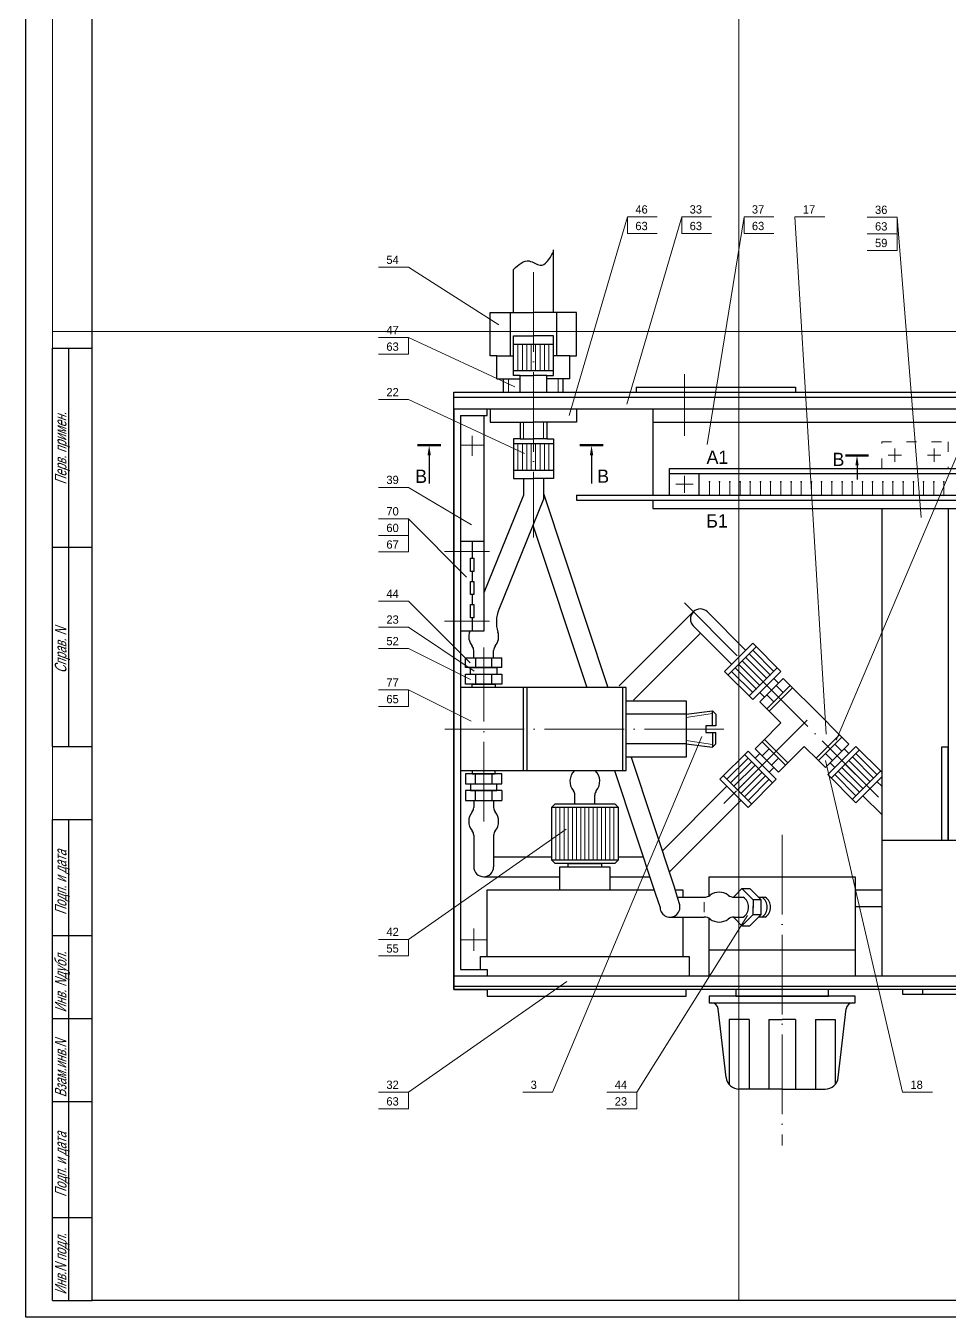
# Model space of a CAD drawing. Extents: x 981 to 3033, y 74 to 913.
# Drawn here: x 981.4 to 1259.8, y 318.6 to 707.7 of the extents above; entities that cross this region are included whole.
import ezdxf
from ezdxf.enums import TextEntityAlignment as Align

# ---------------------------------------------------------------- set-up
doc = ezdxf.new("R2010")
doc.units = 0
doc.header["$MEASUREMENT"] = 0
doc.linetypes.add('ACAD_ISO03W100', pattern=[30, 12, -18])
doc.linetypes.add('ACAD_ISO04W100', pattern=[30, 24, -3, 0, -3])
doc.layers.get('0').update_dxf_attribs({"linetype": 'CONTINUOUS'})
for name, color, linetype, lineweight in [('CENTR', 1, 'ACAD_ISO04W100', 15), ('POZICIYA', 6, 'CONTINUOUS', 18), ('TOLST', 2, 'CONTINUOUS', 80), ('Tonk', 4, 'CONTINUOUS', 20)]:
    doc.layers.add(name, color=color, linetype=linetype, lineweight=lineweight)
doc.layers.add('DIMENSION', color=10, linetype='CONTINUOUS')
doc.layers.add('LAYER0VIEW0', color=7, linetype='CONTINUOUS')
doc.layers.add('Print', color=3, linetype='CONTINUOUS', lineweight=5, plot=False)

msp = doc.modelspace()

# ---------------------------------------------------------------- linework, layer by layer
at = {"color": 7}
for p, q in [((1140.48746, 621.29275), (1140.48746, 640.22096)), ((1128.48746, 621.29275), (1128.48746, 634.29275)), ((1121.48746, 621.29275), (1134.48746, 621.29275)), ((1121.48746, 608.29275), (1121.48746, 621.29275)), ((1127.48746, 621.29275), (1127.48746, 608.29275)), ((1147.48746, 621.29275), (1134.48746, 621.29275)), ((1141.48746, 621.29275), (1141.48746, 608.29275)), ((1147.48746, 608.29275), (1147.48746, 621.29275)), ((1128.48746, 602.29275), (1128.48746, 614.29275)), ((1128.48746, 614.29275), (1134.48746, 614.29275)), ((1128.48746, 611.79275), (1140.48746, 611.79275)), ((1140.48746, 614.29275), (1134.48746, 614.29275)), ((1140.48746, 602.29275), (1140.48746, 614.29275)), ((1123.48746, 608.29275), (1121.48746, 608.29275)), ((1123.48746, 601.29275), (1123.48746, 608.29275)), ((1123.48746, 608.29275), (1128.48746, 608.29275)), ((1145.48746, 608.29275), (1140.48746, 608.29275)), ((1145.48746, 601.29275), (1145.48746, 608.29275)), ((1145.48746, 608.29275), (1147.48746, 608.29275)), ((1128.48746, 603.79275), (1140.48746, 603.79275)), ((1123.48746, 601.29275), (1130.48746, 601.29275)), ((1125.48746, 597.29275), (1125.48746, 601.29275)), ((1125.48746, 597.29275), (1125.48746, 601.29275)), ((1130.48746, 602.29275), (1128.48746, 602.29275)), ((1130.48746, 597.29275), (1130.48746, 602.29275)), ((1130.48746, 602.29275), (1134.48746, 602.29275)), ((1138.48746, 602.29275), (1134.48746, 602.29275)), ((1138.48746, 597.29275), (1138.48746, 602.29275)), ((1138.48746, 597.29275), (1138.48746, 602.29275)), ((1138.48746, 602.29275), (1140.48746, 602.29275)), ((1145.48746, 601.29275), (1138.48746, 601.29275)), ((1143.48746, 597.29275), (1143.48746, 601.29275)), ((1143.48746, 597.29275), (1143.48746, 601.29275)), ((1165.48746, 598.79275), (1165.48746, 597.29275)), ((1213.48746, 598.79275), (1213.48746, 597.29275)), ((1110.48746, 592.29275), (1110.48746, 417.29275)), ((1110.48746, 592.29275), (1357.48746, 592.29275)), ((1110.48746, 592.29275), (1120.48746, 592.29275)), ((1120.48746, 590.29275), (1120.48746, 592.29275)), ((1121.48746, 592.29275), (1121.48746, 588.29275)), ((1147.48746, 592.29275), (1147.48746, 588.29275)), ((1170.48746, 592.29275), (1170.48746, 566.29275)), ((1112.48746, 590.29275), (1112.48746, 423.29275)), ((1112.48746, 590.29275), (1120.48746, 590.29275)), ((1119.48746, 590.29275), (1119.48746, 525.29275)), ((1121.48746, 588.29275), (1134.48746, 588.29275)), ((1130.48746, 588.29275), (1130.48746, 583.29275)), ((1147.48746, 588.29275), (1134.48746, 588.29275)), ((1138.48746, 588.29275), (1138.48746, 583.29275)), ((1170.48746, 588.29275), (1270.48746, 588.29275)), ((1130.48746, 583.29275), (1128.48746, 583.29275)), ((1128.48746, 583.29275), (1128.48746, 571.29275)), ((1128.48746, 581.79275), (1140.48746, 581.79275)), ((1130.48746, 583.29275), (1134.48746, 583.29275)), ((1130.48746, 583.29275), (1134.48746, 583.29275)), ((1138.48746, 583.29275), (1134.48746, 583.29275)), ((1138.48746, 583.29275), (1134.48746, 583.29275)), ((1138.48746, 583.29275), (1140.48746, 583.29275)), ((1140.48746, 583.29275), (1140.48746, 571.29275)), ((1128.48746, 573.79275), (1140.48746, 573.79275)), ((1175.48746, 574.29275), (1276.48746, 574.29275)), ((1175.48746, 566.29275), (1175.48746, 574.29275)), ((1184.48746, 566.29275), (1184.48746, 572.79275)), ((1128.48746, 571.29275), (1134.48746, 571.29275)), ((1131.48746, 571.29275), (1131.48746, 566.26879)), ((1140.48746, 571.29275), (1134.48746, 571.29275)), ((1137.48746, 571.29275), (1137.48746, 565.09201)), ((1131.48746, 566.26879), (1119.48746, 536.85359)), ((1137.48746, 565.09201), (1124.02973, 531.8125)), ((1137.48746, 566.75463), (1156.93294, 508.29275)), ((1147.48746, 566.29275), (1147.48746, 564.79275)), ((1170.48746, 564.79275), (1170.48746, 562.29275)), ((1170.48746, 562.29275), (1282.48746, 562.29275)), ((1239.48746, 562.29275), (1239.48746, 421.29275)), ((1259.48746, 562.29275), (1259.48746, 462.29275)), ((1134.32143, 557.26276), (1150.60974, 508.29275)), ((1119.48746, 552.29275), (1112.48746, 552.29275)), ((1115.98746, 552.29275), (1115.98746, 547.29275)), ((1115.48746, 547.29275), (1116.48746, 547.29275)), ((1115.48746, 543.29275), (1115.48746, 547.29275)), ((1116.48746, 547.29275), (1116.48746, 543.29275)), ((1116.48746, 543.29275), (1115.48746, 543.29275)), ((1115.98746, 543.29275), (1115.98746, 540.29275)), ((1115.48746, 540.29275), (1116.48746, 540.29275)), ((1115.48746, 536.29275), (1115.48746, 540.29275)), ((1116.48746, 540.29275), (1116.48746, 536.29275)), ((1116.48746, 536.29275), (1115.48746, 536.29275)), ((1115.48746, 533.29275), (1116.48746, 533.29275)), ((1115.48746, 529.29275), (1115.48746, 533.29275)), ((1115.98746, 536.29275), (1115.98746, 533.29275)), ((1116.48746, 533.29275), (1116.48746, 529.29275)), ((1116.48746, 529.29275), (1115.48746, 529.29275)), ((1115.98746, 529.29275), (1115.98746, 525.29275)), ((1182.68897, 531.09123), (1160.36614, 508.7684)), ((1198.47527, 519.54758), (1186.93161, 531.09123)), ((1194.23262, 515.30494), (1182.68897, 526.84859)), ((1119.48746, 525.29275), (1112.48746, 525.29275)), ((1184.81029, 524.72727), (1164.60878, 504.52576)), ((1192.1113, 513.18362), (1200.59659, 521.6689)), ((1200.59659, 521.6689), (1209.08187, 513.18362)), ((1116.48746, 517.29275), (1116.48746, 519.47801)), ((1122.48746, 517.29275), (1122.48746, 519.47801)), ((1193.17196, 512.12296), (1201.65725, 520.60824)), ((1113.98746, 517.29275), (1124.98746, 517.29275)), ((1113.98746, 514.29275), (1113.98746, 517.29275)), ((1124.98746, 514.29275), (1113.98746, 514.29275)), ((1115.48746, 514.29275), (1123.48746, 514.29275)), ((1115.48746, 512.29275), (1115.48746, 514.29275)), ((1116.98746, 517.29275), (1116.98746, 514.29275)), ((1121.98746, 514.29275), (1121.98746, 517.29275)), ((1123.48746, 514.29275), (1123.48746, 512.29275)), ((1124.98746, 514.29275), (1124.98746, 517.29275)), ((1199.53593, 505.759), (1208.02121, 514.24428)), ((1113.98746, 509.29275), (1113.98746, 512.29275)), ((1113.98746, 512.29275), (1124.98746, 512.29275)), ((1116.98746, 512.29275), (1116.98746, 509.29275)), ((1121.98746, 509.29275), (1121.98746, 512.29275)), ((1124.98746, 512.29275), (1124.98746, 509.29275)), ((1200.59659, 504.69834), (1192.1113, 513.18362)), ((1209.08187, 513.18362), (1200.59659, 504.69834)), ((1202.71791, 506.81966), (1206.96055, 511.0623)), ((1202.71791, 503.99123), (1209.78897, 511.0623)), ((1206.96055, 511.0623), (1208.37476, 509.64809)), ((1209.78897, 511.0623), (1211.91029, 508.94098)), ((1162.48746, 508.29275), (1112.48746, 508.29275)), ((1124.98746, 509.29275), (1113.98746, 509.29275)), ((1115.98746, 509.29275), (1122.98746, 509.29275)), ((1115.98746, 508.29275), (1115.98746, 509.29275)), ((1122.98746, 509.29275), (1122.98746, 508.29275)), ((1131.48746, 483.29275), (1131.48746, 508.29275)), ((1132.48746, 508.29275), (1132.48746, 483.29275)), ((1161.48746, 483.29275), (1161.48746, 508.29275)), ((1162.48746, 483.29275), (1162.48746, 508.29275)), ((1204.13212, 505.40544), (1202.71791, 506.81966)), ((1204.83923, 501.86991), (1211.91029, 508.94098)), ((1206.96055, 503.99123), (1204.83923, 506.11255)), ((1205.54633, 501.1628), (1212.6174, 508.23387)), ((1209.78897, 506.81966), (1207.66765, 508.94098)), ((1211.91029, 508.94098), (1219.68847, 501.1628)), ((1162.48746, 504.29275), (1180.48746, 504.29275)), ((1180.48746, 504.29275), (1180.48746, 487.29275)), ((1204.83923, 501.86991), (1202.71791, 503.99123)), ((1180.48746, 500.29275), (1162.48746, 500.29275)), ((1180.48746, 500.29275), (1188.48746, 501.29275)), ((1188.48746, 501.29275), (1189.48746, 500.29275)), ((1188.48746, 496.79275), (1188.48746, 501.29275)), ((1189.48746, 500.29275), (1189.48746, 496.79275)), ((1209.08187, 497.62727), (1204.83923, 501.86991)), ((1219.68847, 501.1628), (1227.46664, 493.38463)), ((1186.48746, 496.79275), (1186.48746, 494.79275)), ((1189.48746, 496.79275), (1186.48746, 496.79275)), ((1186.48746, 494.79275), (1189.48746, 494.79275)), ((1188.48746, 494.79275), (1188.48746, 490.29275)), ((1189.48746, 491.29275), (1189.48746, 494.79275)), ((1203.42501, 491.97042), (1209.08187, 497.62727)), ((1180.48746, 491.29275), (1162.48746, 491.29275)), ((1180.48746, 491.29275), (1188.48746, 490.29275)), ((1188.48746, 490.29275), (1189.48746, 491.29275)), ((1201.30369, 489.8491), (1203.42501, 491.97042)), ((1210.49608, 484.89935), (1203.42501, 491.97042)), ((1210.49608, 484.89935), (1203.42501, 491.97042)), ((1211.20319, 485.60645), (1204.13212, 492.67752)), ((1216.15293, 490.5562), (1210.49608, 484.89935)), ((1220.39558, 486.31356), (1216.15293, 490.5562)), ((1219.68847, 487.02067), (1226.75954, 494.09174)), ((1220.39558, 486.31356), (1227.46664, 493.38463)), ((1227.46664, 493.38463), (1220.39558, 486.31356)), ((1222.5169, 484.19224), (1229.58796, 491.26331)), ((1231.70928, 490.5562), (1223.224, 482.07092)), ((1225.34532, 491.26331), (1227.46664, 489.14199)), ((1229.58796, 491.26331), (1227.46664, 493.38463)), ((1239.48746, 482.77803), (1231.70928, 490.5562)), ((1180.48746, 487.29275), (1162.48746, 487.29275)), ((1163.91793, 487.29275), (1176.91812, 448.2083)), ((1190.69709, 480.65671), (1199.18237, 489.14199)), ((1206.60699, 479.59605), (1198.12171, 488.08133)), ((1199.18237, 489.14199), (1207.66765, 480.65671)), ((1208.37476, 482.77803), (1201.30369, 489.8491)), ((1201.30369, 487.02067), (1202.71791, 488.43488)), ((1205.54633, 482.77803), (1201.30369, 487.02067)), ((1205.54633, 489.8491), (1203.42501, 487.72778)), ((1208.37476, 487.02067), (1206.25344, 484.89935)), ((1222.5169, 488.43488), (1224.63822, 486.31356)), ((1224.28466, 481.01026), (1232.76994, 489.49554)), ((1225.34532, 484.19224), (1229.58796, 488.43488)), ((1229.58796, 488.43488), (1228.17375, 489.8491)), ((1257.48746, 490.29275), (1257.48746, 462.29275)), ((1259.48746, 490.29275), (1257.48746, 490.29275)), ((1259.48746, 462.29275), (1259.48746, 490.29275)), ((1112.48746, 483.29275), (1162.48746, 483.29275)), ((1115.98746, 483.29275), (1115.98746, 482.29275)), ((1122.98746, 482.29275), (1122.98746, 483.29275)), ((1158.9252, 483.29275), (1171.20398, 446.37719)), ((1206.96055, 484.19224), (1205.54633, 482.77803)), ((1210.49608, 484.89935), (1208.37476, 482.77803)), ((1220.39558, 486.31356), (1222.5169, 484.19224)), ((1223.93111, 485.60645), (1225.34532, 484.19224)), ((1230.64862, 474.6463), (1239.13391, 483.13158)), ((1124.98746, 482.29275), (1113.98746, 482.29275)), ((1113.98746, 482.29275), (1113.98746, 479.29275)), ((1113.98746, 479.29275), (1124.98746, 479.29275)), ((1115.48746, 479.29275), (1115.48746, 477.29275)), ((1115.98746, 482.29275), (1122.98746, 482.29275)), ((1116.98746, 479.29275), (1116.98746, 482.29275)), ((1121.98746, 482.29275), (1121.98746, 479.29275)), ((1123.48746, 477.29275), (1123.48746, 479.29275)), ((1124.98746, 479.29275), (1124.98746, 482.29275)), ((1199.18237, 472.17143), (1190.69709, 480.65671)), ((1200.24303, 473.23209), (1191.75775, 481.71737)), ((1207.66765, 480.65671), (1199.18237, 472.17143)), ((1223.224, 482.07092), (1231.70928, 473.58564)), ((1231.70928, 473.58564), (1239.48746, 481.36381)), ((1238.07324, 479.9496), (1239.48746, 478.53539)), ((1124.98746, 477.29275), (1113.98746, 477.29275)), ((1113.98746, 477.29275), (1113.98746, 474.29275)), ((1115.48746, 477.29275), (1123.48746, 477.29275)), ((1116.98746, 474.29275), (1116.98746, 477.29275)), ((1121.98746, 477.29275), (1121.98746, 474.29275)), ((1124.98746, 477.29275), (1124.98746, 474.29275)), ((1146.98746, 473.29275), (1146.98746, 475.88369)), ((1152.98746, 473.29275), (1152.98746, 475.88369)), ((1192.81841, 478.53539), (1173.31723, 459.03421)), ((1233.8306, 475.70696), (1239.48746, 470.05011)), ((1113.98746, 474.29275), (1124.98746, 474.29275)), ((1116.48746, 474.29275), (1116.48746, 472.10749)), ((1122.48746, 474.29275), (1122.48746, 472.10749)), ((1139.98746, 472.29275), (1140.98746, 473.29275)), ((1139.98746, 472.29275), (1159.98746, 472.29275)), ((1139.98746, 456.29275), (1139.98746, 472.29275)), ((1140.98746, 473.29275), (1158.98746, 473.29275)), ((1159.98746, 472.29275), (1158.98746, 473.29275)), ((1159.98746, 472.29275), (1159.98746, 456.29275)), ((1197.06105, 474.29275), (1175.43513, 452.66683)), ((1116.48746, 463.80086), (1116.48746, 454.29275)), ((1122.48746, 463.80086), (1122.48746, 457.29275)), ((1239.48746, 462.29275), (1299.48746, 462.29275)), ((1122.48746, 457.29275), (1139.98746, 457.29275)), ((1122.48746, 457.29275), (1122.48746, 454.29275)), ((1159.98746, 456.29275), (1139.98746, 456.29275)), ((1139.98746, 456.29275), (1140.98746, 455.29275)), ((1158.98746, 455.29275), (1140.98746, 455.29275)), ((1144.98746, 455.29275), (1154.98746, 455.29275)), ((1144.98746, 454.29275), (1144.98746, 455.29275)), ((1154.98746, 455.29275), (1154.98746, 454.29275)), ((1158.98746, 455.29275), (1159.98746, 456.29275)), ((1159.98746, 457.29275), (1167.57327, 457.29275)), ((1142.48746, 454.29275), (1157.48746, 454.29275)), ((1142.48746, 447.29275), (1142.48746, 454.29275)), ((1157.48746, 454.29275), (1157.48746, 447.29275)), ((1119.48746, 451.29275), (1142.48746, 451.29275)), ((1157.48746, 451.29275), (1169.56898, 451.29275)), ((1176.91812, 448.2083), (1177.86667, 445.13233)), ((1187.48746, 451.29275), (1231.48746, 451.29275)), ((1187.48746, 445.53425), (1187.48746, 451.29275)), ((1197.35876, 447.73233), (1195.09602, 445.46959)), ((1197.35876, 447.73233), (1199.75876, 447.73233)), ((1197.35876, 447.73233), (1199.6215, 445.46959)), ((1199.75876, 447.73233), (1203.15287, 444.33821)), ((1231.48746, 451.29275), (1231.48746, 421.29275)), ((1120.48746, 427.29275), (1120.48746, 447.29275)), ((1120.48746, 447.29275), (1170.89945, 447.29275)), ((1171.20398, 446.37719), (1172.6624, 441.99252)), ((1177.20045, 447.29275), (1179.48746, 447.29275)), ((1177.86667, 445.13233), (1185.98746, 445.13233)), ((1177.86667, 445.13233), (1178.55861, 442.8885)), ((1179.48746, 447.29275), (1179.48746, 445.13233)), ((1195.09602, 445.46959), (1194.76688, 445.14045)), ((1194.98746, 445.13233), (1197.75125, 445.13233)), ((1199.6215, 445.46959), (1200.75287, 444.33821)), ((1203.15287, 444.33821), (1200.75287, 444.33821)), ((1200.75287, 444.33821), (1200.75287, 441.98112)), ((1202.35876, 445.13233), (1204.35521, 445.13233)), ((1203.15287, 439.92644), (1203.15287, 444.33821)), ((1231.48746, 447.29275), (1239.48746, 447.29275)), ((1199.6215, 438.79507), (1200.75287, 439.92644)), ((1199.75876, 436.53233), (1203.15287, 439.92644)), ((1200.75287, 439.92644), (1200.75287, 442.28353)), ((1200.75287, 439.92644), (1203.15287, 439.92644)), ((1231.48746, 442.29275), (1239.48746, 442.29275)), ((1175.34373, 439.13233), (1185.98746, 439.13233)), ((1179.48746, 439.13233), (1179.48746, 427.29275)), ((1187.48746, 421.29275), (1187.48746, 438.7304)), ((1195.09602, 438.79507), (1194.76688, 439.12421)), ((1194.98746, 439.13233), (1197.75125, 439.13233)), ((1197.35876, 436.53233), (1195.09602, 438.79507)), ((1197.35876, 436.53233), (1199.6215, 438.79507)), ((1197.35876, 436.53233), (1199.75876, 436.53233)), ((1204.35521, 439.13233), (1202.35876, 439.13233)), ((1187.48746, 429.29275), (1231.48746, 429.29275)), ((1118.48746, 427.29275), (1181.48746, 427.29275)), ((1118.48746, 423.29275), (1118.48746, 427.29275)), ((1181.48746, 427.29275), (1181.48746, 421.29275)), ((1357.48746, 421.29275), (1110.48746, 421.29275)), ((1112.48746, 423.29275), (1120.48746, 423.29275)), ((1120.48746, 423.29275), (1120.48746, 421.29275)), ((1110.48746, 418.29275), (1357.48746, 418.29275)), ((1110.48746, 417.29275), (1120.48746, 417.29275)), ((1120.48746, 417.29275), (1120.48746, 415.29275)), ((1180.48746, 415.29275), (1180.48746, 417.29275)), ((1195.48746, 417.29275), (1195.48746, 415.29275)), ((1223.48746, 415.29275), (1223.48746, 417.29275)), ((1245.89995, 415.79275), (1245.89995, 417.29275)), ((1251.89995, 415.79275), (1251.89995, 417.29275)), ((1120.48746, 415.29275), (1180.48746, 415.29275)), ((1231.48746, 415.29275), (1187.48746, 415.29275)), ((1187.48746, 415.29275), (1187.48746, 413.29275)), ((1187.48746, 413.29275), (1231.48746, 413.29275)), ((1187.48746, 413.29275), (1188.19363, 413.29275)), ((1187.48746, 413.29275), (1188.19363, 413.29275)), ((1195.48746, 415.29275), (1223.48746, 415.29275)), ((1230.78128, 413.29275), (1231.48746, 413.29275)), ((1231.48746, 413.29275), (1231.48746, 415.29275)), ((1293.89995, 415.79275), (1245.89995, 415.79275)), ((1192.57738, 390.83242), (1190.18035, 411.52291)), ((1226.39754, 390.83242), (1228.79457, 411.52291)), ((1199.48746, 408.29275), (1193.48746, 408.29275)), ((1193.48746, 408.29275), (1193.48746, 388.72061)), ((1199.48746, 408.29275), (1199.48746, 387.29275)), ((1205.48746, 408.29275), (1205.48746, 387.29275)), ((1205.48746, 408.29275), (1209.48746, 408.29275)), ((1213.48746, 408.29275), (1209.48746, 408.29275)), ((1213.48746, 408.29275), (1213.48746, 387.29275)), ((1219.48746, 408.29275), (1219.48746, 387.29275)), ((1219.48746, 408.29275), (1225.48746, 408.29275)), ((1225.48746, 408.29275), (1225.48746, 388.72061)), ((1209.48746, 387.29275), (1196.5508, 387.29275)), ((1209.48746, 387.29275), (1222.42411, 387.29275))]:
    msp.add_line(p, q, dxfattribs=at)
for p, q in [((1110.48746, 597.29275), (1357.48746, 597.29275)), ((1110.48746, 595.79275), (1357.48746, 595.79275)), ((1165.48746, 598.79275), (1213.48746, 598.79275)), ((1165.48746, 597.29275), (1213.48746, 597.29275)), ((1175.48746, 574.29275), (1276.48746, 574.29275)), ((1175.48746, 572.79275), (1276.48746, 572.79275)), ((1147.48746, 566.29275), (1317.48746, 566.29275)), ((1147.48746, 564.79275), (1317.48746, 564.79275))]:
    msp.add_line(p, q)
msp.add_lwpolyline([(1110.48746, 597.29275), (1357.48746, 597.29275), (1357.48746, 417.29275), (1110.48746, 417.29275)], close=True, dxfattribs=at)
for centre, radius, start, end in [((1133.30041, 528.06358), 10, 157.9823322, 197.6828704), ((1184.81029, 528.96991), 3, 45, 225), ((1119.48746, 523.63132), 4.5, 158.3333309, 219.7151372), ((1119.44549, 523.64647), 4.54199, 320.476056, 17.6828704), ((1114.48746, 519.47801), 2, 0, 39.7151372), ((1124.48746, 519.47801), 2, 140.2848628, 180), ((1149.98746, 480.03701), 4.5, 133.6559634, 219.7151372), ((1149.98746, 480.03701), 4.5, 320.2848628, 46.3440366), ((1144.98746, 475.88369), 2, 0, 39.7151372), ((1154.98746, 475.88369), 2, 140.2848628, 180), ((1114.48746, 472.10749), 2, 320.2848628, 0), ((1124.48746, 472.10749), 2, 180, 219.7151372), ((1119.48746, 467.95417), 4.5, 140.2848628, 219.7151372), ((1119.48746, 467.95417), 4.5, 320.2848628, 39.7151372), ((1114.48746, 463.80086), 2, 0, 39.7151372), ((1124.48746, 463.80086), 2, 140.2848628, 180), ((1119.48746, 454.29275), 3, 180, 0), ((1185.98746, 448.13233), 3, 270, 306.8698976), ((1190.48746, 442.13233), 4.5, 53.1301024, 126.8698976), ((1194.98746, 448.13233), 3, 233.1301024, 270), ((1195.78881, 442.13233), 3.58485, 303.1905437, 56.8094563), ((1201.39455, 442.13233), 3.58485, 303.1905437, 56.8094563), ((1202.39277, 442.13233), 3.58485, 303.1905437, 56.8094563), ((1175.65988, 442.11562), 3, 182.3517976, 19.3475336), ((1185.98746, 436.13233), 3, 53.1301024, 90), ((1190.48746, 442.13233), 4.5, 233.1301024, 306.8698976), ((1194.98746, 436.13233), 3, 90, 126.8698976), ((1188.19363, 411.29275), 2, 6.6083689, 90), ((1230.78128, 411.29275), 2, 90, 173.3916311), ((1196.5508, 391.29275), 4, 186.6083689, 270), ((1222.42411, 391.29275), 4, 270, 353.3916311)]:
    msp.add_arc(centre, radius, start, end, dxfattribs=at)
msp.add_spline([(1128.48746, 634.29275), (1133.22788, 636.83703), (1136.49768, 635.55347), (1140.48746, 639.54325)], degree=3, dxfattribs=at)
for p in [(1129.82079, 603.79275), (1131.15413, 603.79275), (1132.48746, 603.79275), (1133.82079, 603.79275), (1135.15413, 603.79275), (1136.48746, 603.79275), (1137.82079, 603.79275), (1139.15413, 603.79275), (1187.56153, 570.29275), (1190.63561, 570.29275), (1193.70968, 570.29275), (1196.78375, 570.29275), (1199.85783, 570.29275), (1202.9319, 570.29275), (1206.00598, 570.29275), (1209.08005, 570.29275), (1212.15413, 570.29275), (1215.2282, 570.29275), (1218.30227, 570.29275), (1221.37635, 570.29275), (1224.45042, 570.29275), (1227.5245, 570.29275), (1230.59857, 570.29275), (1233.67264, 570.29275), (1236.74672, 570.29275), (1239.82079, 570.29275), (1242.89487, 570.29275), (1245.96894, 570.29275), (1249.04301, 570.29275), (1252.11709, 570.29275), (1255.19116, 570.29275), (1258.26524, 570.29275)]:
    msp.add_point(p, dxfattribs=at)
at = {"layer": 'CENTR', "color": 7}
for p, q in [((1134.48746, 633.46924), (1134.48746, 553.4659)), ((1179.98746, 584.11611), (1179.98746, 602.74545)), ((1115.98746, 584.14229), (1115.98746, 578.09641)), ((1112.48746, 581.29275), (1119.48746, 581.29275)), ((1243.48746, 576.29275), (1243.48746, 580.29275)), ((1255.34055, 576.29275), (1255.34055, 580.29275)), ((1241.48746, 578.29275), (1245.48746, 578.29275)), ((1253.34055, 578.29275), (1257.34055, 578.29275)), ((1179.98746, 566.99724), (1179.98746, 572.0962)), ((1182.67339, 569.54275), (1177.39282, 569.54275)), ((1121.22384, 549.29275), (1107.61898, 549.29275)), ((1238.50641, 475.2738), (1179.98773, 533.79247)), ((1121.22384, 528.29275), (1107.61898, 528.29275)), ((1119.48746, 467.95417), (1119.48746, 520.40557)), ((1216.99786, 498.4722), (1191.90354, 473.37788)), ((1219.68847, 501.1628), (1227.46664, 493.38463)), ((1107.72938, 495.79275), (1192.71684, 495.79275)), ((1209.48746, 463.92046), (1209.48746, 370.32433)), ((1120.48746, 432.29275), (1112.48746, 432.29275)), ((1116.48746, 428.94462), (1116.48746, 435.67461))]:
    msp.add_line(p, q, dxfattribs=at)
at = {"layer": 'DIMENSION', "color": 7}
for p, q in [((1103.05075, 578.29275), (1103.05075, 569.82924)), ((1152.01147, 578.29275), (1152.01147, 569.82924)), ((1232.05075, 575.25707), (1232.05075, 571.02532))]:
    msp.add_line(p, q, dxfattribs=at)
for points in [[(1102.55075, 578.29275), (1103.55075, 578.29275), (1103.05075, 581.29275)], [(1151.51147, 578.29275), (1152.51147, 578.29275), (1152.01147, 581.29275)], [(1231.55075, 575.25707), (1232.55075, 575.25707), (1232.05075, 578.25707)]]:
    msp.add_solid(points, dxfattribs=at)
at = {"layer": 'LAYER0VIEW0', "color": 7}
for p, q in [((981.42538, 318.56877), (981.42538, 912.56877)), ((1001.42538, 323.56877), (1001.42538, 907.56877)), ((989.42538, 490.56877), (989.42538, 610.56877)), ((989.42538, 610.56877), (1001.42538, 610.56877)), ((994.42538, 490.56877), (994.42538, 610.56877)), ((989.42538, 550.56877), (1001.42538, 550.56877)), ((989.42538, 490.56877), (1001.42538, 490.56877)), ((989.42538, 323.56877), (989.42538, 468.56877)), ((989.42538, 468.56877), (1001.42538, 468.56877)), ((994.42538, 323.56877), (994.42538, 468.56877)), ((989.42538, 433.56877), (1001.42538, 433.56877)), ((989.42538, 408.56877), (1001.42538, 408.56877)), ((989.42538, 383.56877), (1001.42538, 383.56877)), ((989.42538, 348.56877), (1001.42538, 348.56877)), ((989.42538, 323.56877), (1001.42538, 323.56877)), ((1817.42538, 323.56877), (1001.42538, 323.56877)), ((1822.42538, 318.56877), (981.42538, 318.56877))]:
    msp.add_line(p, q, dxfattribs=at)
at = {"layer": 'POZICIYA', "color": 7}
for p, q in [((1145.24292, 590.2427), (1162.83958, 650.13357)), ((1162.6448, 593.74024), (1179.21384, 650.13357)), ((1162.83958, 650.13357), (1171.83958, 650.13357)), ((1162.83958, 650.13357), (1162.83958, 645.13357)), ((1179.21384, 650.13357), (1188.21384, 650.13357)), ((1179.21384, 650.13357), (1179.21384, 645.13357)), ((1186.89155, 581.57367), (1197.9791, 650.13357)), ((1197.9791, 650.13357), (1206.9791, 650.13357)), ((1197.9791, 650.13357), (1197.9791, 645.13357)), ((1222.72156, 494.2781), (1213.34007, 650.13357)), ((1213.34007, 650.13357), (1222.34007, 650.13357)), ((1225.81229, 492.4457), (1292.56725, 650.01818)), ((1244.10669, 650.01818), (1235.10669, 650.01818)), ((1251.37751, 559.57403), (1244.10669, 650.01818)), ((1244.10669, 650.01818), (1244.10669, 640.01818)), ((1162.83958, 645.13357), (1171.83958, 645.13357)), ((1179.21384, 645.13357), (1188.21384, 645.13357)), ((1197.9791, 645.13357), (1206.9791, 645.13357)), ((1244.10669, 645.01818), (1235.10669, 645.01818)), ((1244.10669, 640.01818), (1235.10669, 640.01818)), ((1096.76879, 634.93568), (1087.76879, 634.93568)), ((1124.04554, 617.58133), (1096.76879, 634.93568)), ((1096.76879, 613.78015), (1087.76879, 613.78015)), ((1128.84436, 598.92995), (1096.76879, 613.78015)), ((1096.76879, 613.78015), (1096.76879, 608.78015)), ((1096.76879, 608.78015), (1087.76879, 608.78015)), ((1096.76879, 595.06152), (1087.76879, 595.06152)), ((1131.75402, 578.86423), (1096.76879, 595.06152)), ((1096.76879, 568.62697), (1087.76879, 568.62697)), ((1115.82142, 557.35502), (1096.76879, 568.62697)), ((1096.76879, 559.15837), (1087.76879, 559.15837)), ((1114.34501, 541.58216), (1096.76879, 559.15837)), ((1096.76879, 559.15837), (1096.76879, 549.15837)), ((1096.76879, 554.15837), (1087.76879, 554.15837)), ((1096.76879, 549.15837), (1087.76879, 549.15837)), ((1096.76879, 534.32821), (1087.76879, 534.32821)), ((1115.38851, 515.7085), (1096.76879, 534.32821)), ((1096.76879, 526.53758), (1087.76879, 526.53758)), ((1116.65248, 513.21054), (1096.76879, 526.53758)), ((1096.76879, 520.04547), (1087.76879, 520.04547)), ((1115.53284, 510.72705), (1096.76879, 520.04547)), ((1096.76879, 507.56905), (1087.76879, 507.56905)), ((1115.66003, 498.18747), (1096.76879, 507.56905)), ((1096.76879, 507.56905), (1096.76879, 502.56905)), ((1096.76879, 502.56905), (1087.76879, 502.56905)), ((1185.23126, 493.59526), (1140.27169, 386.3519)), ((1222.52517, 486.34408), (1245.77899, 386.3519)), ((1144.33364, 465.61362), (1096.76879, 432.42043)), ((1199.02237, 439.65623), (1165.62618, 386.3519)), ((1096.76879, 432.42043), (1087.76879, 432.42043)), ((1096.76879, 432.42043), (1096.76879, 427.42043)), ((1096.76879, 427.42043), (1087.76879, 427.42043)), ((1144.51351, 419.67061), (1096.76879, 386.3519)), ((1096.76879, 386.3519), (1087.76879, 386.3519)), ((1096.76879, 386.3519), (1096.76879, 381.3519)), ((1140.27169, 386.3519), (1131.27169, 386.3519)), ((1165.62618, 386.3519), (1156.62618, 386.3519)), ((1165.62618, 386.3519), (1165.62618, 381.3519)), ((1245.77899, 386.3519), (1254.77899, 386.3519)), ((1096.76879, 381.3519), (1087.76879, 381.3519)), ((1165.62618, 381.3519), (1156.62618, 381.3519))]:
    msp.add_line(p, q, dxfattribs=at)
at = {"layer": 'Print'}
for p, q in [((989.42538, 907.56877), (989.42538, 323.56877)), ((1196.42538, 615.56877), (1196.42538, 907.56877)), ((1403.42538, 615.56877), (989.42538, 615.56877)), ((1196.42538, 615.56877), (1196.42538, 323.56877)), ((1817.42538, 323.56877), (989.42538, 323.56877))]:
    msp.add_line(p, q, dxfattribs=at)
at = {"layer": 'TOLST', "color": 7}
for p, q in [((1106.55075, 581.29275), (1099.55075, 581.29275)), ((1148.51147, 581.29275), (1155.51147, 581.29275)), ((1235.55075, 578.25707), (1228.55075, 578.25707))]:
    msp.add_line(p, q, dxfattribs=at)
at = {"layer": 'Tonk', "color": 7}
for p, q in [((1129.82079, 603.79275), (1129.82079, 611.79275)), ((1131.15413, 603.79275), (1131.15413, 611.79275)), ((1132.48746, 603.79275), (1132.48746, 611.79275)), ((1133.82079, 603.79275), (1133.82079, 611.79275)), ((1135.15413, 603.79275), (1135.15413, 611.79275)), ((1136.48746, 603.79275), (1136.48746, 611.79275)), ((1137.82079, 603.79275), (1137.82079, 611.79275)), ((1139.15413, 603.79275), (1139.15413, 611.79275)), ((1126.98746, 597.29275), (1126.98746, 601.29275)), ((1141.98746, 597.29275), (1141.98746, 601.29275)), ((1131.48746, 588.29275), (1131.48746, 583.29275)), ((1137.48746, 588.29275), (1137.48746, 583.29275)), ((1129.82079, 581.79275), (1129.82079, 573.79275)), ((1131.15413, 581.79275), (1131.15413, 573.79275)), ((1132.48746, 581.79275), (1132.48746, 573.79275)), ((1133.82079, 581.79275), (1133.82079, 573.79275)), ((1135.15413, 581.79275), (1135.15413, 573.79275)), ((1136.48746, 581.79275), (1136.48746, 573.79275)), ((1137.82079, 581.79275), (1137.82079, 573.79275)), ((1139.15413, 581.79275), (1139.15413, 573.79275)), ((1187.56153, 570.29275), (1187.56153, 566.29275)), ((1190.63561, 570.29275), (1190.63561, 566.29275)), ((1193.70968, 570.29275), (1193.70968, 566.29275)), ((1196.78375, 570.29275), (1196.78375, 566.29275)), ((1199.85783, 570.29275), (1199.85783, 566.29275)), ((1202.9319, 570.29275), (1202.9319, 566.29275)), ((1206.00598, 570.29275), (1206.00598, 566.29275)), ((1209.08005, 570.29275), (1209.08005, 566.29275)), ((1212.15413, 570.29275), (1212.15413, 566.29275)), ((1215.2282, 570.29275), (1215.2282, 566.29275)), ((1218.30227, 570.29275), (1218.30227, 566.29275)), ((1221.37635, 570.29275), (1221.37635, 566.29275)), ((1224.45042, 570.29275), (1224.45042, 566.29275)), ((1227.5245, 570.29275), (1227.5245, 566.29275)), ((1230.59857, 570.29275), (1230.59857, 566.29275)), ((1233.67264, 570.29275), (1233.67264, 566.29275)), ((1236.74672, 570.29275), (1236.74672, 566.29275)), ((1239.82079, 570.29275), (1239.82079, 566.29275)), ((1242.89487, 570.29275), (1242.89487, 566.29275)), ((1245.96894, 570.29275), (1245.96894, 566.29275)), ((1249.04301, 570.29275), (1249.04301, 566.29275)), ((1252.11709, 570.29275), (1252.11709, 566.29275)), ((1255.19116, 570.29275), (1255.19116, 566.29275)), ((1258.26524, 570.29275), (1258.26524, 566.29275)), ((1205.89989, 512.12296), (1199.53593, 518.48692)), ((1206.96055, 513.18362), (1200.59659, 519.54758)), ((1201.65725, 507.88032), (1195.29328, 514.24428)), ((1202.71791, 508.94098), (1196.35394, 515.30494)), ((1203.77857, 510.00164), (1197.41461, 516.3656)), ((1204.83923, 511.0623), (1198.47527, 517.42626)), ((1200.59659, 506.81966), (1194.23262, 513.18362)), ((1180.48746, 499.29275), (1188.48746, 500.4571)), ((1180.48746, 492.29275), (1188.48746, 491.12839)), ((1199.18237, 487.02067), (1192.81841, 480.65671)), ((1230.64862, 487.37422), (1237.01258, 481.01026)), ((1231.70928, 488.43488), (1238.07324, 482.07092)), ((1200.24303, 485.96001), (1193.87907, 479.59605)), ((1201.30369, 484.89935), (1194.93973, 478.53539)), ((1202.36435, 483.83869), (1196.00039, 477.47473)), ((1203.42501, 482.77803), (1197.06105, 476.41407)), ((1226.40598, 483.13158), (1232.76994, 476.76762)), ((1227.46664, 484.19224), (1233.8306, 477.82828)), ((1228.5273, 485.2529), (1234.89126, 478.88894)), ((1229.58796, 486.31356), (1235.95192, 479.9496)), ((1204.48567, 481.71737), (1198.12171, 475.35341)), ((1205.54633, 480.65671), (1199.18237, 474.29275)), ((1225.34532, 482.07092), (1231.70928, 475.70696)), ((1141.23746, 456.29275), (1141.23746, 472.29275)), ((1142.48746, 456.29275), (1142.48746, 472.29275)), ((1143.73746, 456.29275), (1143.73746, 472.29275)), ((1144.98746, 456.29275), (1144.98746, 472.29275)), ((1146.23746, 456.29275), (1146.23746, 472.29275)), ((1147.48746, 456.29275), (1147.48746, 472.29275)), ((1148.73746, 456.29275), (1148.73746, 472.29275)), ((1149.98746, 456.29275), (1149.98746, 472.29275)), ((1151.23746, 456.29275), (1151.23746, 472.29275)), ((1152.48746, 456.29275), (1152.48746, 472.29275)), ((1153.73746, 456.29275), (1153.73746, 472.29275)), ((1154.98746, 456.29275), (1154.98746, 472.29275)), ((1156.23746, 456.29275), (1156.23746, 472.29275)), ((1157.48746, 456.29275), (1157.48746, 472.29275)), ((1158.73746, 456.29275), (1158.73746, 472.29275)), ((1185.98746, 443.63233), (1185.98746, 440.63233))]:
    msp.add_line(p, q, dxfattribs=at)
at = {"layer": 'Tonk', "color": 7, "linetype": 'ACAD_ISO03W100', "ltscale": 0.25}
for p, q in [((1239.48746, 582.29275), (1259.48746, 582.29275)), ((1239.48746, 574.29275), (1239.48746, 582.29275)), ((1259.48746, 582.29275), (1259.48746, 574.29275))]:
    msp.add_line(p, q, dxfattribs=at)
at = {"layer": 'Tonk', "color": 7}
for p in [(1203.77857, 510.00164), (1204.83923, 511.0623), (1205.89989, 512.12296), (1206.96055, 513.18362), (1200.59659, 506.81966), (1201.65725, 507.88032), (1202.71791, 508.94098), (1199.18237, 487.02067), (1230.64862, 487.37422), (1231.70928, 488.43488), (1200.24303, 485.96001), (1229.58796, 486.31356), (1141.23746, 456.29275), (1142.48746, 456.29275), (1143.73746, 456.29275), (1144.98746, 456.29275), (1146.23746, 456.29275), (1147.48746, 456.29275), (1148.73746, 456.29275), (1149.98746, 456.29275), (1151.23746, 456.29275), (1152.48746, 456.29275), (1153.73746, 456.29275), (1154.98746, 456.29275), (1156.23746, 456.29275), (1157.48746, 456.29275), (1158.73746, 456.29275)]:
    msp.add_point(p, dxfattribs=at)

# ---------------------------------------------------------------- texts
at = {"layer": 'DIMENSION', "color": 7}
for s, p in [('А1', (1186.68865, 579.70695)), ('В', (1224.66351, 579.05553)), ('В', (1098.83885, 573.96862)), ('В', (1153.73304, 573.99016)), ('Б1', (1186.57823, 560.50883))]:
    msp.add_text(s, height=4, dxfattribs=at).set_placement(p, align=Align.TOP_LEFT)
at = {"layer": 'LAYER0VIEW0', "color": 7, "oblique": 20, "width": 0.7}
for s, p in [('Перв. примен.', (993.67767, 569.45627)), ('Справ. N', (993.67767, 512.59064)), ('Подп. и дата', (993.67767, 439.78335)), ('Инв. Nдубл.', (993.67767, 410.35314)), ('Взам.инв.N', (993.67767, 384.78335)), ('Подп. и дата', (993.67767, 354.78335)), ('Инв.N подл.', (993.67767, 325.35314))]:
    msp.add_text(s, height=3.5, rotation=90, dxfattribs=at).set_placement(p)
at = {"layer": 'POZICIYA', "color": 7}
for s, p in [('46', (1165.2206, 653.63317)), ('33', (1181.59486, 653.63317)), ('37', (1200.36012, 653.63317)), ('17', (1215.72109, 653.63317)), ('36', (1237.48772, 653.51778)), ('63', (1165.2206, 648.63317)), ('63', (1181.59486, 648.63317)), ('63', (1200.36012, 648.63317)), ('63', (1237.48772, 648.51778)), ('59', (1237.48772, 643.51778)), ('54', (1090.14982, 638.43528)), ('47', (1090.14982, 617.27974)), ('63', (1090.14982, 612.27974)), ('22', (1090.14982, 598.56112)), ('39', (1090.14982, 572.12657)), ('70', (1090.14982, 562.65797)), ('60', (1090.14982, 557.65797)), ('67', (1090.14982, 552.65797)), ('44', (1090.14982, 537.82781)), ('23', (1090.14982, 530.03717)), ('52', (1090.14982, 523.54507)), ('77', (1090.14982, 511.06865)), ('65', (1090.14982, 506.06865)), ('42', (1090.14982, 435.92003)), ('55', (1090.14982, 430.92003)), ('32', (1090.14982, 389.85149)), ('3', (1133.65271, 389.85149)), ('44', (1159.0072, 389.85149)), ('18', (1248.16001, 389.85149)), ('63', (1090.14982, 384.85149)), ('23', (1159.0072, 384.85149))]:
    msp.add_text(s, height=2.5, dxfattribs=at).set_placement(p, align=Align.TOP_LEFT)

doc.saveas('drawing.dxf')
